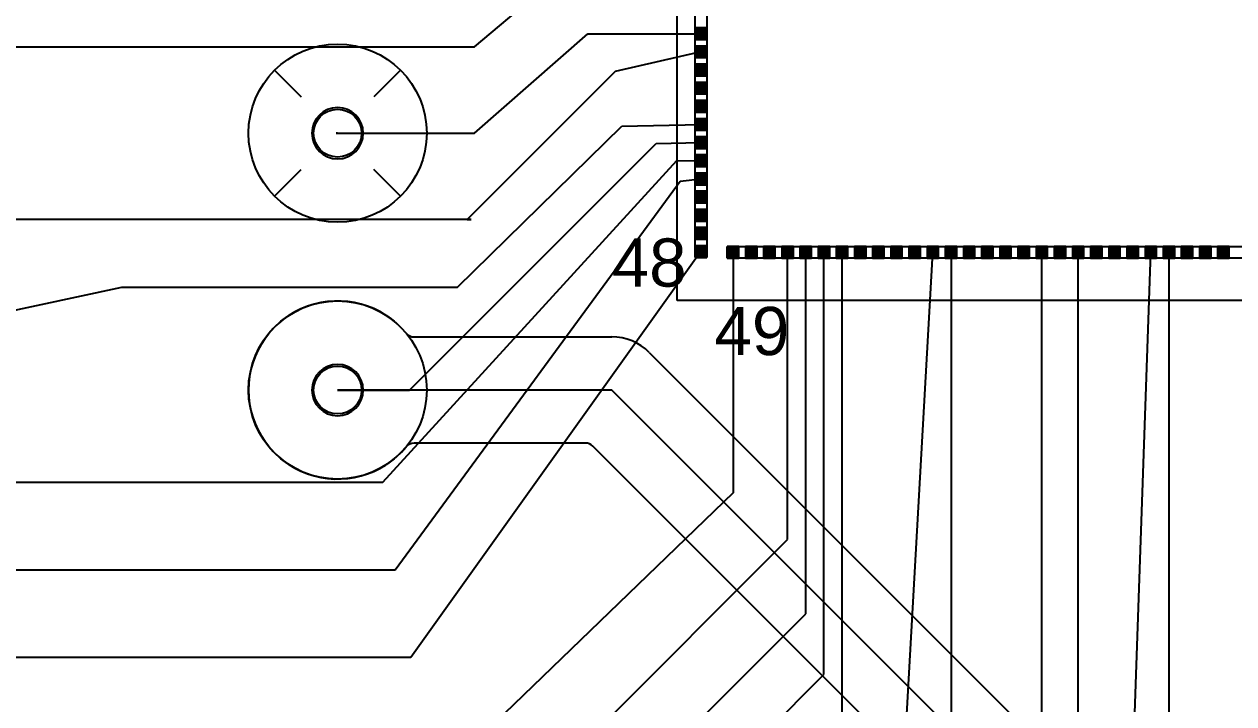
# Model space of a CAD drawing. Header units: inches. Extents: x -0.63 to 3.45, y 0 to 2.67.
# Drawn here: x 0.6685 to 1.0216, y 0.7934 to 0.9918 of the extents above; entities that cross this region are included whole.
import ezdxf

# ---------------------------------------------------------------- set-up
doc = ezdxf.new("R2010")
doc.units = ezdxf.units.IN
doc.header["$MEASUREMENT"] = 0
for name, color, linetype in [('Bottom', 7, 'Continuous'), ('DIE_PAD_Layer_20', 7, 'Continuous'), ('L2_GND', 7, 'Continuous'), ('L5_GND', 7, 'Continuous'), ('Layer_20', 7, 'Continuous'), ('LAYNR4', 7, 'Continuous'), ('LAYNR5', 7, 'Continuous'), ('LAYNR8', 7, 'Continuous'), ('PADLAYER_BOT', 7, 'Continuous'), ('PADLAYER_INNER', 7, 'Continuous'), ('PADLAYER_TOP', 7, 'Continuous'), ('TOOL_TOP', 7, 'Continuous'), ('Trace_Route_Top', 7, 'Continuous')]:
    doc.layers.add(name, color=color, linetype=linetype)

# ---------------------------------------------------------------- blocks, each defined once
blk = doc.blocks.new('SE35')
at = {"layer": 'Trace_Route_Top', "color": 7, "linetype": 'Continuous'}
for p, q in [((0.86606, 0.98374), (0.841, 0.978)), ((0.841, 0.978), (0.79784, 0.93484)), ((0.79784, 0.93484), (0.799, 0.93484))]:
    blk.add_line(p, q, dxfattribs=at)
blk = doc.blocks.new('SE34')
at = {"layer": 'Trace_Route_Top'}
blk.add_blockref('SE35', (0, 0), dxfattribs=at)
blk = doc.blocks.new('SE37')
at = {"layer": 'Trace_Route_Top', "color": 7, "linetype": 'Continuous'}
blk.add_line((0.799, 0.93484), (0.661, 0.93484), dxfattribs=at)
blk = doc.blocks.new('SE36')
at = {"layer": 'Trace_Route_Top'}
blk.add_blockref('SE37', (0, 0), dxfattribs=at)
blk = doc.blocks.new('SE55')
at = {"layer": 'Trace_Route_Top', "color": 7, "linetype": 'Continuous'}
blk.add_line((0.87543, 0.92518), (0.87543, 0.855), dxfattribs=at)
blk = doc.blocks.new('SE54')
at = {"layer": 'Trace_Route_Top'}
blk.add_blockref('SE55', (0, 0), dxfattribs=at)
blk = doc.blocks.new('SE57')
at = {"layer": 'Trace_Route_Top', "color": 7, "linetype": 'Continuous'}
blk.add_line((0.87543, 0.855), (0.72, 0.705), dxfattribs=at)
blk = doc.blocks.new('SE56')
at = {"layer": 'Trace_Route_Top'}
blk.add_blockref('SE57', (0, 0), dxfattribs=at)
blk = doc.blocks.new('SE73')
at = {"layer": 'Trace_Route_Top', "color": 7, "linetype": 'Continuous'}
blk.add_line((0.93904, 0.92518), (0.93904, 0.74904), dxfattribs=at)
blk = doc.blocks.new('SE72')
at = {"layer": 'Trace_Route_Top'}
blk.add_blockref('SE73', (0, 0), dxfattribs=at)
blk = doc.blocks.new('SE81')
at = {"layer": 'Trace_Route_Top', "color": 7, "linetype": 'Continuous'}
for p, q in [((1.00265, 0.92518), (1.00265, 0.72759)), ((1.00265, 0.72759), (1.005, 0.59))]:
    blk.add_line(p, q, dxfattribs=at)
blk = doc.blocks.new('SE80')
at = {"layer": 'Trace_Route_Top'}
blk.add_blockref('SE81', (0, 0), dxfattribs=at)
blk = doc.blocks.new('SE251')
at = {"layer": 'Trace_Route_Top', "color": 7, "linetype": 'Continuous'}
blk.add_line((0.96554, 0.755), (0.96554, 0.92518), dxfattribs=at)
blk = doc.blocks.new('SE250')
at = {"layer": 'Trace_Route_Top'}
blk.add_blockref('SE251', (0, 0), dxfattribs=at)
blk = doc.blocks.new('SE261')
at = {"layer": 'Trace_Route_Top', "color": 7, "linetype": 'Continuous'}
blk.add_line((0.97615, 0.73751), (0.97615, 0.92518), dxfattribs=at)
blk = doc.blocks.new('SE260')
at = {"layer": 'Trace_Route_Top'}
blk.add_blockref('SE261', (0, 0), dxfattribs=at)
blk = doc.blocks.new('SE391')
at = {"layer": 'Trace_Route_Top', "color": 7, "linetype": 'Continuous'}
blk.add_line((0.75957, 0.96), (0.8, 0.96), dxfattribs=at)
blk = doc.blocks.new('SE390')
at = {"layer": 'Trace_Route_Top'}
blk.add_blockref('SE391', (0, 0), dxfattribs=at)
blk = doc.blocks.new('SE393')
at = {"layer": 'Trace_Route_Top', "color": 7, "linetype": 'Continuous'}
for p, q in [((0.8, 0.96), (0.833, 0.989)), ((0.833, 0.989), (0.86606, 0.98904))]:
    blk.add_line(p, q, dxfattribs=at)
blk = doc.blocks.new('SE392')
at = {"layer": 'Trace_Route_Top'}
blk.add_blockref('SE393', (0, 0), dxfattribs=at)
blk = doc.blocks.new('SE439')
at = {"layer": 'Trace_Route_Top', "color": 7, "linetype": 'Continuous'}
blk.add_line((0.75957, 0.96), (0.8, 0.96), dxfattribs=at)
blk = doc.blocks.new('SE438')
at = {"layer": 'Trace_Route_Top'}
blk.add_blockref('SE439', (0, 0), dxfattribs=at)
blk = doc.blocks.new('SE441')
at = {"layer": 'Trace_Route_Top', "color": 7, "linetype": 'Continuous'}
for p, q in [((0.8, 0.96), (0.833, 0.989)), ((0.833, 0.989), (0.86606, 0.98904))]:
    blk.add_line(p, q, dxfattribs=at)
blk = doc.blocks.new('SE440')
at = {"layer": 'Trace_Route_Top'}
blk.add_blockref('SE441', (0, 0), dxfattribs=at)
blk = doc.blocks.new('SE447')
at = {"layer": 'Trace_Route_Top', "color": 7, "linetype": 'Continuous'}
blk.add_line((0.76, 0.96), (0.75957, 0.96), dxfattribs=at)
blk = doc.blocks.new('SE446')
at = {"layer": 'Trace_Route_Top'}
blk.add_blockref('SE447', (0, 0), dxfattribs=at)
blk = doc.blocks.new('SE449')
at = {"layer": 'Trace_Route_Top', "color": 7, "linetype": 'Continuous'}
blk.add_line((0.75957, 0.96), (0.8, 0.96), dxfattribs=at)
blk = doc.blocks.new('SE448')
at = {"layer": 'Trace_Route_Top'}
blk.add_blockref('SE449', (0, 0), dxfattribs=at)
blk = doc.blocks.new('SE451')
at = {"layer": 'Trace_Route_Top', "color": 7, "linetype": 'Continuous'}
for p, q in [((0.8, 0.96), (0.833, 0.989)), ((0.833, 0.989), (0.86606, 0.98904))]:
    blk.add_line(p, q, dxfattribs=at)
blk = doc.blocks.new('SE450')
at = {"layer": 'Trace_Route_Top'}
blk.add_blockref('SE451', (0, 0), dxfattribs=at)
blk = doc.blocks.new('SE467')
at = {"layer": 'Trace_Route_Top', "color": 7, "linetype": 'Continuous'}
blk.add_line((0.925, 0.77), (0.93374, 0.92518), dxfattribs=at)
blk = doc.blocks.new('SE466')
at = {"layer": 'Trace_Route_Top'}
blk.add_blockref('SE467', (0, 0), dxfattribs=at)
blk = doc.blocks.new('SE471')
at = {"layer": 'Trace_Route_Top', "color": 7, "linetype": 'Continuous'}
blk.add_line((0.99, 0.715), (0.99735, 0.92518), dxfattribs=at)
blk = doc.blocks.new('SE470')
at = {"layer": 'Trace_Route_Top'}
blk.add_blockref('SE471', (0, 0), dxfattribs=at)
blk = doc.blocks.new('SE489')
at = {"layer": 'Trace_Route_Top', "color": 7, "linetype": 'Continuous'}
blk.add_line((0.86606, 0.92543), (0.78135, 0.80689), dxfattribs=at)
blk = doc.blocks.new('SE488')
at = {"layer": 'Trace_Route_Top'}
blk.add_blockref('SE489', (0, 0), dxfattribs=at)
blk = doc.blocks.new('SE491')
at = {"layer": 'Trace_Route_Top', "color": 7, "linetype": 'Continuous'}
for p, q in [((0.78135, 0.80689), (0.56, 0.80689)), ((0.56, 0.80689), (0.56, 0.805))]:
    blk.add_line(p, q, dxfattribs=at)
blk = doc.blocks.new('SE490')
at = {"layer": 'Trace_Route_Top'}
blk.add_blockref('SE491', (0, 0), dxfattribs=at)
blk = doc.blocks.new('SE553')
at = {"layer": 'Trace_Route_Top', "color": 7, "linetype": 'Continuous'}
blk.add_line((0.66064, 0.98524), (0.8, 0.98524), dxfattribs=at)
blk = doc.blocks.new('SE552')
at = {"layer": 'Trace_Route_Top'}
blk.add_blockref('SE553', (0, 0), dxfattribs=at)
blk = doc.blocks.new('SE555')
at = {"layer": 'Trace_Route_Top', "color": 7, "linetype": 'Continuous'}
for p, q in [((0.827, 1.008), (0.86606, 1.01024)), ((0.8, 0.98524), (0.827, 1.008))]:
    blk.add_line(p, q, dxfattribs=at)
blk = doc.blocks.new('SE554')
at = {"layer": 'Trace_Route_Top'}
blk.add_blockref('SE555', (0, 0), dxfattribs=at)
blk = doc.blocks.new('SE587')
at = {"layer": 'Trace_Route_Top', "color": 7, "linetype": 'Continuous'}
for p, q in [((0.90724, 0.78224), (0.90724, 0.92518)), ((0.808, 0.683), (0.90724, 0.78224))]:
    blk.add_line(p, q, dxfattribs=at)
blk = doc.blocks.new('SE586')
at = {"layer": 'Trace_Route_Top'}
blk.add_blockref('SE587', (0, 0), dxfattribs=at)
blk = doc.blocks.new('SE593')
at = {"layer": 'Trace_Route_Top', "color": 7, "linetype": 'Continuous'}
for p, q in [((0.90194, 0.80194), (0.90194, 0.92518)), ((0.783, 0.683), (0.90194, 0.80194))]:
    blk.add_line(p, q, dxfattribs=at)
blk = doc.blocks.new('SE592')
at = {"layer": 'Trace_Route_Top'}
blk.add_blockref('SE593', (0, 0), dxfattribs=at)
blk = doc.blocks.new('SE599')
at = {"layer": 'Trace_Route_Top', "color": 7, "linetype": 'Continuous'}
for p, q in [((0.89663, 0.81963), (0.89663, 0.92518)), ((0.757, 0.68), (0.89663, 0.81963))]:
    blk.add_line(p, q, dxfattribs=at)
blk = doc.blocks.new('SE598')
at = {"layer": 'Trace_Route_Top'}
blk.add_blockref('SE599', (0, 0), dxfattribs=at)
blk = doc.blocks.new('SE605')
at = {"layer": 'Trace_Route_Top', "color": 7, "linetype": 'Continuous'}
for p, q in [((0.89133, 0.84133), (0.89133, 0.92518)), ((0.72894, 0.67894), (0.89133, 0.84133))]:
    blk.add_line(p, q, dxfattribs=at)
blk = doc.blocks.new('SE604')
at = {"layer": 'Trace_Route_Top'}
blk.add_blockref('SE605', (0, 0), dxfattribs=at)
blk = doc.blocks.new('SE609')
at = {"layer": 'Trace_Route_Top', "color": 7, "linetype": 'Continuous'}
for p, q in [((0.5, 0.79748), (0.535, 0.83248)), ((0.535, 0.83248), (0.77682, 0.83248)), ((0.5, 0.797), (0.5, 0.79748))]:
    blk.add_line(p, q, dxfattribs=at)
blk = doc.blocks.new('SE608')
at = {"layer": 'Trace_Route_Top'}
blk.add_blockref('SE609', (0, 0), dxfattribs=at)
blk = doc.blocks.new('SE611')
at = {"layer": 'Trace_Route_Top', "color": 7, "linetype": 'Continuous'}
for p, q in [((0.86, 0.946), (0.86606, 0.94663)), ((0.77682, 0.83248), (0.86, 0.946))]:
    blk.add_line(p, q, dxfattribs=at)
blk = doc.blocks.new('SE610')
at = {"layer": 'Trace_Route_Top'}
blk.add_blockref('SE611', (0, 0), dxfattribs=at)
blk = doc.blocks.new('SE613')
at = {"layer": 'Trace_Route_Top', "color": 7, "linetype": 'Continuous'}
for p, q in [((0.507, 0.855), (0.497, 0.85807)), ((0.497, 0.85807), (0.77324, 0.85807))]:
    blk.add_line(p, q, dxfattribs=at)
blk = doc.blocks.new('SE612')
at = {"layer": 'Trace_Route_Top'}
blk.add_blockref('SE613', (0, 0), dxfattribs=at)
blk = doc.blocks.new('SE615')
at = {"layer": 'Trace_Route_Top', "color": 7, "linetype": 'Continuous'}
for p, q in [((0.77324, 0.85807), (0.859, 0.952)), ((0.859, 0.952), (0.86606, 0.95194))]:
    blk.add_line(p, q, dxfattribs=at)
blk = doc.blocks.new('SE614')
at = {"layer": 'Trace_Route_Top'}
blk.add_blockref('SE615', (0, 0), dxfattribs=at)
blk = doc.blocks.new('SE619')
at = {"layer": 'LAYNR4', "color": 7, "linetype": 'Continuous'}
for p, q in [((0.84, 0.885), (0.76, 0.885)), ((1.115, 0.61), (0.84, 0.885))]:
    blk.add_line(p, q, dxfattribs=at)
blk = doc.blocks.new('SE618')
at = {"layer": 'LAYNR4'}
blk.add_blockref('SE619', (0, 0), dxfattribs=at)
blk = doc.blocks.new('SE621')
at = {"layer": 'Trace_Route_Top', "color": 7, "linetype": 'Continuous'}
blk.add_line((0.76, 0.885), (0.781, 0.885), dxfattribs=at)
blk = doc.blocks.new('SE620')
at = {"layer": 'Trace_Route_Top'}
blk.add_blockref('SE621', (0, 0), dxfattribs=at)
blk = doc.blocks.new('SE623')
at = {"layer": 'Trace_Route_Top', "color": 7, "linetype": 'Continuous'}
for p, q in [((0.781, 0.885), (0.853, 0.957)), ((0.853, 0.957), (0.86606, 0.95724))]:
    blk.add_line(p, q, dxfattribs=at)
blk = doc.blocks.new('SE622')
at = {"layer": 'Trace_Route_Top'}
blk.add_blockref('SE623', (0, 0), dxfattribs=at)
blk = doc.blocks.new('SE671')
at = {"layer": 'Trace_Route_Top', "color": 7, "linetype": 'Continuous'}
for p, q in [((0.60301, 0.895), (0.69699, 0.915)), ((0.69699, 0.915), (0.795, 0.915)), ((0.507, 0.895), (0.60301, 0.895))]:
    blk.add_line(p, q, dxfattribs=at)
blk = doc.blocks.new('SE670')
at = {"layer": 'Trace_Route_Top'}
blk.add_blockref('SE671', (0, 0), dxfattribs=at)
blk = doc.blocks.new('SE673')
at = {"layer": 'Trace_Route_Top', "color": 7, "linetype": 'Continuous'}
for p, q in [((0.795, 0.915), (0.843, 0.962)), ((0.843, 0.962), (0.86606, 0.96254))]:
    blk.add_line(p, q, dxfattribs=at)
blk = doc.blocks.new('SE672')
at = {"layer": 'Trace_Route_Top'}
blk.add_blockref('SE673', (0, 0), dxfattribs=at)
blk = doc.blocks.new('SE927')
at = {"layer": 'L2_GND', "color": 7, "linetype": 'Continuous'}
blk.add_line((0.77838, 0.97838), (0.77061, 0.97061), dxfattribs=at)
blk = doc.blocks.new('SE926')
at = {"layer": 'L2_GND'}
blk.add_blockref('SE927', (0, 0), dxfattribs=at)
blk = doc.blocks.new('SE929')
at = {"layer": 'L2_GND', "color": 7, "linetype": 'Continuous'}
blk.add_line((0.74162, 0.97838), (0.74939, 0.97061), dxfattribs=at)
blk = doc.blocks.new('SE928')
at = {"layer": 'L2_GND'}
blk.add_blockref('SE929', (0, 0), dxfattribs=at)
blk = doc.blocks.new('SE931')
at = {"layer": 'L2_GND', "color": 7, "linetype": 'Continuous'}
blk.add_line((0.74162, 0.94162), (0.74939, 0.94939), dxfattribs=at)
blk = doc.blocks.new('SE930')
at = {"layer": 'L2_GND'}
blk.add_blockref('SE931', (0, 0), dxfattribs=at)
blk = doc.blocks.new('SE933')
at = {"layer": 'L2_GND', "color": 7, "linetype": 'Continuous'}
blk.add_line((0.77838, 0.94162), (0.77061, 0.94939), dxfattribs=at)
blk = doc.blocks.new('SE932')
at = {"layer": 'L2_GND'}
blk.add_blockref('SE933', (0, 0), dxfattribs=at)
blk = doc.blocks.new('SE1267')
at = {"layer": 'LAYNR4', "color": 7, "linetype": 'Continuous'}
for p, q in [((0.78233, 0.9005), (0.84, 0.9005)), ((0.85096, 0.89596), (1.12596, 0.62096)), ((0.83234, 0.8695), (0.78233, 0.8695)), ((1.09862, 0.60446), (0.83446, 0.86862))]:
    blk.add_line(p, q, dxfattribs=at)
for centre, radius, start, end in [((0.760001727, 0.885), 0.0259992183227288, 39.6499970623, 320.3500029377), ((0.7823358146, 0.9035050749), 0.0030050805146411, 219.5892238762, 269.8891377956), ((0.8399997243, 0.8850000832), 0.0154999167723884, 44.9990617053, 89.9989807126), ((0.7823358146, 0.8664949251), 0.0030050805146411, 90.1108622044, 140.4107761238), ((0.8323351197, 0.8664946065), 0.0030053974866776, 45.0069180991, 89.9069599008)]:
    blk.add_arc(centre, radius, start, end, dxfattribs=at)
blk = doc.blocks.new('SE1266')
at = {"layer": 'LAYNR4'}
blk.add_blockref('SE1267', (0, 0), dxfattribs=at)
blk = doc.blocks.new('SE1571')
at = {"layer": 'L5_GND', "color": 7, "linetype": 'Continuous'}
blk.add_line((0.77838, 0.97838), (0.77061, 0.97061), dxfattribs=at)
blk = doc.blocks.new('SE1570')
at = {"layer": 'L5_GND'}
blk.add_blockref('SE1571', (0, 0), dxfattribs=at)
blk = doc.blocks.new('SE1573')
at = {"layer": 'L5_GND', "color": 7, "linetype": 'Continuous'}
blk.add_line((0.74162, 0.97838), (0.74939, 0.97061), dxfattribs=at)
blk = doc.blocks.new('SE1572')
at = {"layer": 'L5_GND'}
blk.add_blockref('SE1573', (0, 0), dxfattribs=at)
blk = doc.blocks.new('SE1575')
at = {"layer": 'L5_GND', "color": 7, "linetype": 'Continuous'}
blk.add_line((0.74162, 0.94162), (0.74939, 0.94939), dxfattribs=at)
blk = doc.blocks.new('SE1574')
at = {"layer": 'L5_GND'}
blk.add_blockref('SE1575', (0, 0), dxfattribs=at)
blk = doc.blocks.new('SE1577')
at = {"layer": 'L5_GND', "color": 7, "linetype": 'Continuous'}
blk.add_line((0.77838, 0.94162), (0.77061, 0.94939), dxfattribs=at)
blk = doc.blocks.new('SE1576')
at = {"layer": 'L5_GND'}
blk.add_blockref('SE1577', (0, 0), dxfattribs=at)
blk = doc.blocks.new('SE2505')
at = {"layer": 'PADLAYER_TOP', "color": 7, "linetype": 'Continuous'}
for start, end in [(0, 180), (180, 0)]:
    blk.add_arc((0.76, 0.96), 0.0075000000000001, start, end, dxfattribs=at)
blk = doc.blocks.new('SE2504')
at = {"layer": 'PADLAYER_TOP'}
blk.add_blockref('SE2505', (0, 0), dxfattribs=at)
blk = doc.blocks.new('SE2507')
at = {"layer": 'PADLAYER_INNER', "color": 7, "linetype": 'Continuous'}
for start, end in [(0, 180), (180, 0)]:
    blk.add_arc((0.76, 0.96), 0.0075000000000001, start, end, dxfattribs=at)
blk = doc.blocks.new('SE2506')
at = {"layer": 'PADLAYER_INNER'}
blk.add_blockref('SE2507', (0, 0), dxfattribs=at)
blk = doc.blocks.new('SE2509')
at = {"layer": 'PADLAYER_BOT', "color": 7, "linetype": 'Continuous'}
for start, end in [(0, 180), (180, 0)]:
    blk.add_arc((0.76, 0.96), 0.0075000000000001, start, end, dxfattribs=at)
blk = doc.blocks.new('SE2508')
at = {"layer": 'PADLAYER_BOT'}
blk.add_blockref('SE2509', (0, 0), dxfattribs=at)
blk = doc.blocks.new('SE2787')
at = {"layer": 'PADLAYER_TOP', "color": 7, "linetype": 'Continuous'}
for start, end in [(0, 180), (180, 0)]:
    blk.add_arc((0.76, 0.885), 0.0075000000000001, start, end, dxfattribs=at)
blk = doc.blocks.new('SE2786')
at = {"layer": 'PADLAYER_TOP'}
blk.add_blockref('SE2787', (0, 0), dxfattribs=at)
blk = doc.blocks.new('SE2789')
at = {"layer": 'PADLAYER_INNER', "color": 7, "linetype": 'Continuous'}
for start, end in [(0, 180), (180, 0)]:
    blk.add_arc((0.76, 0.885), 0.0075000000000001, start, end, dxfattribs=at)
blk = doc.blocks.new('SE2788')
at = {"layer": 'PADLAYER_INNER'}
blk.add_blockref('SE2789', (0, 0), dxfattribs=at)
blk = doc.blocks.new('SE2791')
at = {"layer": 'PADLAYER_BOT', "color": 7, "linetype": 'Continuous'}
for start, end in [(0, 180), (180, 0)]:
    blk.add_arc((0.76, 0.885), 0.0075000000000001, start, end, dxfattribs=at)
blk = doc.blocks.new('SE2790')
at = {"layer": 'PADLAYER_BOT'}
blk.add_blockref('SE2791', (0, 0), dxfattribs=at)
blk = doc.blocks.new('SE3825')
at = {"layer": 'Layer_20', "color": 7, "linetype": 'Continuous'}
for p, q in [((0.85909, 1.18888), (1.14091, 1.18888)), ((0.85909, 0.91112), (0.85909, 1.18888)), ((1.14091, 1.18888), (1.14091, 0.91112)), ((1.14091, 0.91112), (0.85909, 0.91112))]:
    blk.add_line(p, q, dxfattribs=at)
blk = doc.blocks.new('SE3824')
at = {"layer": 'Layer_20'}
blk.add_blockref('SE3825', (0, 0), dxfattribs=at)
blk = doc.blocks.new('SE3831')
at = {"layer": 'LAYNR8', "color": 7, "linetype": 'Continuous'}
for p, q in [((0.86437, 0.92374), (0.86437, 1.17626)), ((0.86437, 1.17626), (0.86776, 1.17626)), ((0.86776, 1.17626), (0.86776, 0.92374)), ((0.86776, 0.92374), (0.86437, 0.92374))]:
    blk.add_line(p, q, dxfattribs=at)
blk = doc.blocks.new('SE3830')
at = {"layer": 'LAYNR8'}
blk.add_blockref('SE3831', (0, 0), dxfattribs=at)
blk = doc.blocks.new('SE3835')
at = {"layer": 'LAYNR8', "color": 7, "linetype": 'Continuous'}
for p, q in [((0.87374, 0.92349), (0.87374, 0.92688)), ((0.87374, 0.92688), (1.12626, 0.92688)), ((1.12626, 0.92688), (1.12626, 0.92349)), ((1.12626, 0.92349), (0.87374, 0.92349))]:
    blk.add_line(p, q, dxfattribs=at)
blk = doc.blocks.new('SE3834')
at = {"layer": 'LAYNR8'}
blk.add_blockref('SE3835', (0, 0), dxfattribs=at)

msp = doc.modelspace()

# ---------------------------------------------------------------- hatches: boundary and pattern name
at = {"layer": 'DIE_PAD_Layer_20', "linetype": 'Continuous'}
for points in [[(0.8643699999999999, 0.9873499999999997), (0.8677599999999999, 0.9873499999999997), (0.8677599999999999, 0.9907299999999998), (0.8643699999999999, 0.9907299999999998)], [(0.8643699999999999, 0.9820499999999999), (0.8677599999999999, 0.9820499999999999), (0.8677599999999999, 0.9854299999999999), (0.8643699999999999, 0.9854299999999999)], [(0.8643699999999999, 0.9767499999999999), (0.8677599999999999, 0.9767499999999999), (0.8677599999999999, 0.9801299999999998), (0.8643699999999999, 0.9801299999999998)], [(0.8643699999999999, 0.9714499999999998), (0.8677599999999999, 0.9714499999999998), (0.8677599999999999, 0.9748299999999999), (0.8643699999999999, 0.9748299999999999)], [(0.8643699999999999, 0.9661399999999998), (0.8677599999999999, 0.9661399999999998), (0.8677599999999999, 0.9695299999999999), (0.8643699999999999, 0.9695299999999999)], [(0.8643699999999999, 0.9608399999999999), (0.8677599999999999, 0.9608399999999999), (0.8677599999999999, 0.9642299999999998), (0.8643699999999999, 0.9642299999999998)], [(0.8643699999999999, 0.9555399999999998), (0.8677599999999999, 0.9555399999999998), (0.8677599999999999, 0.9589299999999997), (0.8643699999999999, 0.9589299999999997)], [(0.8643699999999999, 0.9502399999999999), (0.8677599999999999, 0.9502399999999999), (0.8677599999999999, 0.9536299999999999), (0.8643699999999999, 0.9536299999999999)], [(0.8643699999999999, 0.9449399999999999), (0.8677599999999999, 0.9449399999999999), (0.8677599999999999, 0.9483299999999999), (0.8643699999999999, 0.9483299999999999)], [(0.8643699999999999, 0.9396399999999998), (0.8677599999999999, 0.9396399999999998), (0.8677599999999999, 0.9430299999999999), (0.8643699999999999, 0.9430299999999999)], [(0.8643699999999999, 0.9343399999999997), (0.8677599999999999, 0.9343399999999997), (0.8677599999999999, 0.9377299999999998), (0.8643699999999999, 0.9377299999999998)], [(0.8643699999999999, 0.9290399999999999), (0.8677599999999999, 0.9290399999999999), (0.8677599999999999, 0.9324299999999998), (0.8643699999999999, 0.9324299999999998)], [(0.8643699999999999, 0.9237399999999999), (0.8677599999999999, 0.9237399999999999), (0.8677599999999999, 0.9271199999999999), (0.8643699999999999, 0.9271199999999999)], [(0.8737399999999999, 0.9234899999999999), (0.8771199999999999, 0.9234899999999999), (0.8771199999999999, 0.9268799999999999), (0.8737399999999999, 0.9268799999999999)], [(0.8790399999999999, 0.9234899999999999), (0.8824299999999999, 0.9234899999999999), (0.8824299999999999, 0.9268799999999999), (0.8790399999999999, 0.9268799999999999)], [(0.8843399999999999, 0.9234899999999999), (0.8877299999999998, 0.9234899999999999), (0.8877299999999998, 0.9268799999999999), (0.8843399999999999, 0.9268799999999999)], [(0.8896399999999999, 0.9234899999999999), (0.8930299999999998, 0.9234899999999999), (0.8930299999999998, 0.9268799999999999), (0.8896399999999999, 0.9268799999999999)], [(0.8949399999999997, 0.9234899999999999), (0.8983299999999999, 0.9234899999999999), (0.8983299999999999, 0.9268799999999999), (0.8949399999999997, 0.9268799999999999)], [(0.9002399999999998, 0.9234899999999999), (0.9036299999999999, 0.9234899999999999), (0.9036299999999999, 0.9268799999999999), (0.9002399999999998, 0.9268799999999999)], [(0.9055399999999999, 0.9234899999999999), (0.9089299999999999, 0.9234899999999999), (0.9089299999999999, 0.9268799999999999), (0.9055399999999999, 0.9268799999999999)], [(0.9108399999999999, 0.9234899999999999), (0.9142299999999999, 0.9234899999999999), (0.9142299999999999, 0.9268799999999999), (0.9108399999999999, 0.9268799999999999)], [(0.9161399999999998, 0.9234899999999999), (0.9195299999999997, 0.9234899999999999), (0.9195299999999997, 0.9268799999999999), (0.9161399999999998, 0.9268799999999999)], [(0.9214499999999998, 0.9234899999999999), (0.9248299999999998, 0.9234899999999999), (0.9248299999999998, 0.9268799999999999), (0.9214499999999998, 0.9268799999999999)], [(0.9267499999999999, 0.9234899999999999), (0.9301299999999999, 0.9234899999999999), (0.9301299999999999, 0.9268799999999999), (0.9267499999999999, 0.9268799999999999)], [(0.9320499999999999, 0.9234899999999999), (0.9354299999999999, 0.9234899999999999), (0.9354299999999999, 0.9268799999999999), (0.9320499999999999, 0.9268799999999999)], [(0.9373499999999999, 0.9234899999999999), (0.9407299999999998, 0.9234899999999999), (0.9407299999999998, 0.9268799999999999), (0.9373499999999999, 0.9268799999999999)], [(0.9426499999999999, 0.9234899999999999), (0.9460299999999999, 0.9234899999999999), (0.9460299999999999, 0.9268799999999999), (0.9426499999999999, 0.9268799999999999)], [(0.9479499999999997, 0.9234899999999999), (0.9513399999999999, 0.9234899999999999), (0.9513399999999999, 0.9268799999999999), (0.9479499999999997, 0.9268799999999999)], [(0.9532499999999998, 0.9234899999999999), (0.9566399999999999, 0.9234899999999999), (0.9566399999999999, 0.9268799999999999), (0.9532499999999998, 0.9268799999999999)], [(0.9585499999999998, 0.9234899999999999), (0.9619399999999999, 0.9234899999999999), (0.9619399999999999, 0.9268799999999999), (0.9585499999999998, 0.9268799999999999)], [(0.9638499999999999, 0.9234899999999999), (0.9672399999999999, 0.9234899999999999), (0.9672399999999999, 0.9268799999999999), (0.9638499999999999, 0.9268799999999999)], [(0.9691499999999998, 0.9234899999999999), (0.9725399999999997, 0.9234899999999999), (0.9725399999999997, 0.9268799999999999), (0.9691499999999998, 0.9268799999999999)], [(0.9744499999999999, 0.9234899999999999), (0.9778399999999998, 0.9234899999999999), (0.9778399999999998, 0.9268799999999999), (0.9744499999999999, 0.9268799999999999)], [(0.9797499999999998, 0.9234899999999999), (0.9831399999999998, 0.9234899999999999), (0.9831399999999998, 0.9268799999999999), (0.9797499999999998, 0.9268799999999999)], [(0.9850599999999998, 0.9234899999999999), (0.9884399999999999, 0.9234899999999999), (0.9884399999999999, 0.9268799999999999), (0.9850599999999998, 0.9268799999999999)], [(0.9903599999999999, 0.9234899999999999), (0.9937399999999998, 0.9234899999999999), (0.9937399999999998, 0.9268799999999999), (0.9903599999999999, 0.9268799999999999)], [(0.9956599999999999, 0.9234899999999999), (0.9990399999999999, 0.9234899999999999), (0.9990399999999999, 0.9268799999999999), (0.9956599999999999, 0.9268799999999999)], [(1.00096, 0.9234899999999999), (1.00434, 0.9234899999999999), (1.00434, 0.9268799999999999), (1.00096, 0.9268799999999999)], [(1.00626, 0.9234899999999999), (1.00964, 0.9234899999999999), (1.00964, 0.9268799999999999), (1.00626, 0.9268799999999999)], [(1.01156, 0.9234899999999999), (1.01494, 0.9234899999999999), (1.01494, 0.9268799999999999), (1.01156, 0.9268799999999999)], [(1.01686, 0.9234899999999999), (1.02025, 0.9234899999999999), (1.02025, 0.9268799999999999), (1.01686, 0.9268799999999999)]]:
    msp.add_hatch(color=7, dxfattribs=at).paths.add_polyline_path(points)
at = {"layer": 'PADLAYER_TOP', "linetype": 'Continuous'}
for points in [[(0.8643699999999999, 0.9873499999999997), (0.8677599999999999, 0.9873499999999997), (0.8677599999999999, 0.9907299999999998), (0.8643699999999999, 0.9907299999999998)], [(0.8643699999999999, 0.9820499999999999), (0.8677599999999999, 0.9820499999999999), (0.8677599999999999, 0.9854299999999999), (0.8643699999999999, 0.9854299999999999)], [(0.8643699999999999, 0.9767499999999999), (0.8677599999999999, 0.9767499999999999), (0.8677599999999999, 0.9801299999999998), (0.8643699999999999, 0.9801299999999998)], [(0.8643699999999999, 0.9714499999999998), (0.8677599999999999, 0.9714499999999998), (0.8677599999999999, 0.9748299999999999), (0.8643699999999999, 0.9748299999999999)], [(0.8643699999999999, 0.9661399999999998), (0.8677599999999999, 0.9661399999999998), (0.8677599999999999, 0.9695299999999999), (0.8643699999999999, 0.9695299999999999)], [(0.8643699999999999, 0.9608399999999999), (0.8677599999999999, 0.9608399999999999), (0.8677599999999999, 0.9642299999999998), (0.8643699999999999, 0.9642299999999998)], [(0.8643699999999999, 0.9555399999999998), (0.8677599999999999, 0.9555399999999998), (0.8677599999999999, 0.9589299999999997), (0.8643699999999999, 0.9589299999999997)], [(0.8643699999999999, 0.9502399999999999), (0.8677599999999999, 0.9502399999999999), (0.8677599999999999, 0.9536299999999999), (0.8643699999999999, 0.9536299999999999)], [(0.8643699999999999, 0.9449399999999999), (0.8677599999999999, 0.9449399999999999), (0.8677599999999999, 0.9483299999999999), (0.8643699999999999, 0.9483299999999999)], [(0.8643699999999999, 0.9396399999999998), (0.8677599999999999, 0.9396399999999998), (0.8677599999999999, 0.9430299999999999), (0.8643699999999999, 0.9430299999999999)], [(0.8643699999999999, 0.9343399999999997), (0.8677599999999999, 0.9343399999999997), (0.8677599999999999, 0.9377299999999998), (0.8643699999999999, 0.9377299999999998)], [(0.8643699999999999, 0.9290399999999999), (0.8677599999999999, 0.9290399999999999), (0.8677599999999999, 0.9324299999999998), (0.8643699999999999, 0.9324299999999998)], [(0.8643699999999999, 0.9237399999999999), (0.8677599999999999, 0.9237399999999999), (0.8677599999999999, 0.9271199999999999), (0.8643699999999999, 0.9271199999999999)], [(0.8737399999999999, 0.9234899999999999), (0.8771199999999999, 0.9234899999999999), (0.8771199999999999, 0.9268799999999999), (0.8737399999999999, 0.9268799999999999)], [(0.8790399999999999, 0.9234899999999999), (0.8824299999999999, 0.9234899999999999), (0.8824299999999999, 0.9268799999999999), (0.8790399999999999, 0.9268799999999999)], [(0.8843399999999999, 0.9234899999999999), (0.8877299999999998, 0.9234899999999999), (0.8877299999999998, 0.9268799999999999), (0.8843399999999999, 0.9268799999999999)], [(0.8896399999999999, 0.9234899999999999), (0.8930299999999998, 0.9234899999999999), (0.8930299999999998, 0.9268799999999999), (0.8896399999999999, 0.9268799999999999)], [(0.8949399999999997, 0.9234899999999999), (0.8983299999999999, 0.9234899999999999), (0.8983299999999999, 0.9268799999999999), (0.8949399999999997, 0.9268799999999999)], [(0.9002399999999998, 0.9234899999999999), (0.9036299999999999, 0.9234899999999999), (0.9036299999999999, 0.9268799999999999), (0.9002399999999998, 0.9268799999999999)], [(0.9055399999999999, 0.9234899999999999), (0.9089299999999999, 0.9234899999999999), (0.9089299999999999, 0.9268799999999999), (0.9055399999999999, 0.9268799999999999)], [(0.9108399999999999, 0.9234899999999999), (0.9142299999999999, 0.9234899999999999), (0.9142299999999999, 0.9268799999999999), (0.9108399999999999, 0.9268799999999999)], [(0.9161399999999998, 0.9234899999999999), (0.9195299999999997, 0.9234899999999999), (0.9195299999999997, 0.9268799999999999), (0.9161399999999998, 0.9268799999999999)], [(0.9214499999999998, 0.9234899999999999), (0.9248299999999998, 0.9234899999999999), (0.9248299999999998, 0.9268799999999999), (0.9214499999999998, 0.9268799999999999)], [(0.9267499999999999, 0.9234899999999999), (0.9301299999999999, 0.9234899999999999), (0.9301299999999999, 0.9268799999999999), (0.9267499999999999, 0.9268799999999999)], [(0.9320499999999999, 0.9234899999999999), (0.9354299999999999, 0.9234899999999999), (0.9354299999999999, 0.9268799999999999), (0.9320499999999999, 0.9268799999999999)], [(0.9373499999999999, 0.9234899999999999), (0.9407299999999998, 0.9234899999999999), (0.9407299999999998, 0.9268799999999999), (0.9373499999999999, 0.9268799999999999)], [(0.9426499999999999, 0.9234899999999999), (0.9460299999999999, 0.9234899999999999), (0.9460299999999999, 0.9268799999999999), (0.9426499999999999, 0.9268799999999999)], [(0.9479499999999997, 0.9234899999999999), (0.9513399999999999, 0.9234899999999999), (0.9513399999999999, 0.9268799999999999), (0.9479499999999997, 0.9268799999999999)], [(0.9532499999999998, 0.9234899999999999), (0.9566399999999999, 0.9234899999999999), (0.9566399999999999, 0.9268799999999999), (0.9532499999999998, 0.9268799999999999)], [(0.9585499999999998, 0.9234899999999999), (0.9619399999999999, 0.9234899999999999), (0.9619399999999999, 0.9268799999999999), (0.9585499999999998, 0.9268799999999999)], [(0.9638499999999999, 0.9234899999999999), (0.9672399999999999, 0.9234899999999999), (0.9672399999999999, 0.9268799999999999), (0.9638499999999999, 0.9268799999999999)], [(0.9691499999999998, 0.9234899999999999), (0.9725399999999997, 0.9234899999999999), (0.9725399999999997, 0.9268799999999999), (0.9691499999999998, 0.9268799999999999)], [(0.9744499999999999, 0.9234899999999999), (0.9778399999999998, 0.9234899999999999), (0.9778399999999998, 0.9268799999999999), (0.9744499999999999, 0.9268799999999999)], [(0.9797499999999998, 0.9234899999999999), (0.9831399999999998, 0.9234899999999999), (0.9831399999999998, 0.9268799999999999), (0.9797499999999998, 0.9268799999999999)], [(0.9850599999999998, 0.9234899999999999), (0.9884399999999999, 0.9234899999999999), (0.9884399999999999, 0.9268799999999999), (0.9850599999999998, 0.9268799999999999)], [(0.9903599999999999, 0.9234899999999999), (0.9937399999999998, 0.9234899999999999), (0.9937399999999998, 0.9268799999999999), (0.9903599999999999, 0.9268799999999999)], [(0.9956599999999999, 0.9234899999999999), (0.9990399999999999, 0.9234899999999999), (0.9990399999999999, 0.9268799999999999), (0.9956599999999999, 0.9268799999999999)], [(1.00096, 0.9234899999999999), (1.00434, 0.9234899999999999), (1.00434, 0.9268799999999999), (1.00096, 0.9268799999999999)], [(1.00626, 0.9234899999999999), (1.00964, 0.9234899999999999), (1.00964, 0.9268799999999999), (1.00626, 0.9268799999999999)], [(1.01156, 0.9234899999999999), (1.01494, 0.9234899999999999), (1.01494, 0.9268799999999999), (1.01156, 0.9268799999999999)], [(1.01686, 0.9234899999999999), (1.02025, 0.9234899999999999), (1.02025, 0.9268799999999999), (1.01686, 0.9268799999999999)]]:
    msp.add_hatch(color=7, dxfattribs=at).paths.add_polyline_path(points)

# ---------------------------------------------------------------- linework, layer by layer
at = {"layer": 'Bottom', "color": 7, "linetype": 'Continuous'}
for centre in [(0.76, 0.96), (0.76, 0.885)]:
    msp.add_circle(centre, 0.026, dxfattribs=at)
at = {"layer": 'DIE_PAD_Layer_20', "color": 7, "linetype": 'Continuous'}
for p, q in [((0.86776, 0.99073), (0.86437, 0.99073)), ((0.86437, 0.99073), (0.86437, 0.98735)), ((0.86776, 0.98735), (0.86776, 0.99073)), ((0.86437, 0.98735), (0.86776, 0.98735)), ((0.86776, 0.98543), (0.86437, 0.98543)), ((0.86437, 0.98543), (0.86437, 0.98205)), ((0.86776, 0.98205), (0.86776, 0.98543)), ((0.86437, 0.98205), (0.86776, 0.98205)), ((0.86776, 0.98013), (0.86437, 0.98013)), ((0.86437, 0.98013), (0.86437, 0.97675)), ((0.86776, 0.97675), (0.86776, 0.98013)), ((0.86437, 0.97675), (0.86776, 0.97675)), ((0.86776, 0.97483), (0.86437, 0.97483)), ((0.86437, 0.97483), (0.86437, 0.97145)), ((0.86776, 0.97145), (0.86776, 0.97483)), ((0.86437, 0.97145), (0.86776, 0.97145)), ((0.86776, 0.96953), (0.86437, 0.96953)), ((0.86437, 0.96953), (0.86437, 0.96614)), ((0.86776, 0.96614), (0.86776, 0.96953)), ((0.86437, 0.96614), (0.86776, 0.96614)), ((0.86776, 0.96423), (0.86437, 0.96423)), ((0.86437, 0.96423), (0.86437, 0.96084)), ((0.86776, 0.96084), (0.86776, 0.96423)), ((0.86437, 0.96084), (0.86776, 0.96084)), ((0.86776, 0.95893), (0.86437, 0.95893)), ((0.86437, 0.95893), (0.86437, 0.95554)), ((0.86776, 0.95554), (0.86776, 0.95893)), ((0.86437, 0.95554), (0.86776, 0.95554)), ((0.86776, 0.95363), (0.86437, 0.95363)), ((0.86437, 0.95363), (0.86437, 0.95024)), ((0.86776, 0.95024), (0.86776, 0.95363)), ((0.86437, 0.95024), (0.86776, 0.95024)), ((0.86776, 0.94833), (0.86437, 0.94833)), ((0.86437, 0.94833), (0.86437, 0.94494)), ((0.86776, 0.94494), (0.86776, 0.94833)), ((0.86437, 0.94494), (0.86776, 0.94494)), ((0.86776, 0.94303), (0.86437, 0.94303)), ((0.86437, 0.94303), (0.86437, 0.93964)), ((0.86776, 0.93964), (0.86776, 0.94303)), ((0.86437, 0.93964), (0.86776, 0.93964)), ((0.86776, 0.93773), (0.86437, 0.93773)), ((0.86437, 0.93773), (0.86437, 0.93434)), ((0.86776, 0.93434), (0.86776, 0.93773)), ((0.86437, 0.93434), (0.86776, 0.93434)), ((0.86776, 0.93243), (0.86437, 0.93243)), ((0.86437, 0.93243), (0.86437, 0.92904)), ((0.86776, 0.92904), (0.86776, 0.93243)), ((0.86437, 0.92904), (0.86776, 0.92904)), ((0.86776, 0.92712), (0.86437, 0.92712)), ((0.86437, 0.92712), (0.86437, 0.92374)), ((0.86776, 0.92374), (0.86776, 0.92712)), ((0.87712, 0.92688), (0.87374, 0.92688)), ((0.87374, 0.92688), (0.87374, 0.92349)), ((0.87712, 0.92349), (0.87712, 0.92688)), ((0.88243, 0.92688), (0.87904, 0.92688)), ((0.87904, 0.92688), (0.87904, 0.92349)), ((0.88243, 0.92349), (0.88243, 0.92688)), ((0.88773, 0.92688), (0.88434, 0.92688)), ((0.88434, 0.92688), (0.88434, 0.92349)), ((0.88773, 0.92349), (0.88773, 0.92688)), ((0.89303, 0.92688), (0.88964, 0.92688)), ((0.88964, 0.92688), (0.88964, 0.92349)), ((0.89303, 0.92349), (0.89303, 0.92688)), ((0.89833, 0.92688), (0.89494, 0.92688)), ((0.89494, 0.92688), (0.89494, 0.92349)), ((0.89833, 0.92349), (0.89833, 0.92688)), ((0.90363, 0.92688), (0.90024, 0.92688)), ((0.90024, 0.92688), (0.90024, 0.92349)), ((0.90363, 0.92349), (0.90363, 0.92688)), ((0.90893, 0.92688), (0.90554, 0.92688)), ((0.90554, 0.92688), (0.90554, 0.92349)), ((0.90893, 0.92349), (0.90893, 0.92688)), ((0.91423, 0.92688), (0.91084, 0.92688)), ((0.91084, 0.92688), (0.91084, 0.92349)), ((0.91423, 0.92349), (0.91423, 0.92688)), ((0.91953, 0.92688), (0.91614, 0.92688)), ((0.91614, 0.92688), (0.91614, 0.92349)), ((0.91953, 0.92349), (0.91953, 0.92688)), ((0.92483, 0.92688), (0.92145, 0.92688)), ((0.92145, 0.92688), (0.92145, 0.92349)), ((0.92483, 0.92349), (0.92483, 0.92688)), ((0.93013, 0.92688), (0.92675, 0.92688)), ((0.92675, 0.92688), (0.92675, 0.92349)), ((0.93013, 0.92349), (0.93013, 0.92688)), ((0.93543, 0.92688), (0.93205, 0.92688)), ((0.93205, 0.92688), (0.93205, 0.92349)), ((0.93543, 0.92349), (0.93543, 0.92688)), ((0.94073, 0.92688), (0.93735, 0.92688)), ((0.93735, 0.92688), (0.93735, 0.92349)), ((0.94073, 0.92349), (0.94073, 0.92688)), ((0.94603, 0.92688), (0.94265, 0.92688)), ((0.94265, 0.92688), (0.94265, 0.92349)), ((0.94603, 0.92349), (0.94603, 0.92688)), ((0.95134, 0.92688), (0.94795, 0.92688)), ((0.94795, 0.92688), (0.94795, 0.92349)), ((0.95134, 0.92349), (0.95134, 0.92688)), ((0.95664, 0.92688), (0.95325, 0.92688)), ((0.95325, 0.92688), (0.95325, 0.92349)), ((0.95664, 0.92349), (0.95664, 0.92688)), ((0.96194, 0.92688), (0.95855, 0.92688)), ((0.95855, 0.92688), (0.95855, 0.92349)), ((0.96194, 0.92349), (0.96194, 0.92688)), ((0.96724, 0.92688), (0.96385, 0.92688)), ((0.96385, 0.92688), (0.96385, 0.92349)), ((0.96724, 0.92349), (0.96724, 0.92688)), ((0.97254, 0.92688), (0.96915, 0.92688)), ((0.96915, 0.92688), (0.96915, 0.92349)), ((0.97254, 0.92349), (0.97254, 0.92688)), ((0.97784, 0.92688), (0.97445, 0.92688)), ((0.97445, 0.92688), (0.97445, 0.92349)), ((0.97784, 0.92349), (0.97784, 0.92688)), ((0.98314, 0.92688), (0.97975, 0.92688)), ((0.97975, 0.92688), (0.97975, 0.92349)), ((0.98314, 0.92349), (0.98314, 0.92688)), ((0.98844, 0.92688), (0.98506, 0.92688)), ((0.98506, 0.92688), (0.98506, 0.92349)), ((0.98844, 0.92349), (0.98844, 0.92688)), ((0.99374, 0.92688), (0.99036, 0.92688)), ((0.99036, 0.92688), (0.99036, 0.92349)), ((0.99374, 0.92349), (0.99374, 0.92688)), ((0.99904, 0.92688), (0.99566, 0.92688)), ((0.99566, 0.92688), (0.99566, 0.92349)), ((0.99904, 0.92349), (0.99904, 0.92688)), ((1.00434, 0.92688), (1.00096, 0.92688)), ((1.00096, 0.92688), (1.00096, 0.92349)), ((1.00434, 0.92349), (1.00434, 0.92688)), ((1.00964, 0.92688), (1.00626, 0.92688)), ((1.00626, 0.92688), (1.00626, 0.92349)), ((1.00964, 0.92349), (1.00964, 0.92688)), ((1.01494, 0.92688), (1.01156, 0.92688)), ((1.01156, 0.92688), (1.01156, 0.92349)), ((1.01494, 0.92349), (1.01494, 0.92688)), ((1.02025, 0.92688), (1.01686, 0.92688)), ((1.01686, 0.92688), (1.01686, 0.92349)), ((1.02025, 0.92349), (1.02025, 0.92688)), ((0.86437, 0.92374), (0.86776, 0.92374)), ((0.87374, 0.92349), (0.87712, 0.92349)), ((0.87904, 0.92349), (0.88243, 0.92349)), ((0.88434, 0.92349), (0.88773, 0.92349)), ((0.88964, 0.92349), (0.89303, 0.92349)), ((0.89494, 0.92349), (0.89833, 0.92349)), ((0.90024, 0.92349), (0.90363, 0.92349)), ((0.90554, 0.92349), (0.90893, 0.92349)), ((0.91084, 0.92349), (0.91423, 0.92349)), ((0.91614, 0.92349), (0.91953, 0.92349)), ((0.92145, 0.92349), (0.92483, 0.92349)), ((0.92675, 0.92349), (0.93013, 0.92349)), ((0.93205, 0.92349), (0.93543, 0.92349)), ((0.93735, 0.92349), (0.94073, 0.92349)), ((0.94265, 0.92349), (0.94603, 0.92349)), ((0.94795, 0.92349), (0.95134, 0.92349)), ((0.95325, 0.92349), (0.95664, 0.92349)), ((0.95855, 0.92349), (0.96194, 0.92349)), ((0.96385, 0.92349), (0.96724, 0.92349)), ((0.96915, 0.92349), (0.97254, 0.92349)), ((0.97445, 0.92349), (0.97784, 0.92349)), ((0.97975, 0.92349), (0.98314, 0.92349)), ((0.98506, 0.92349), (0.98844, 0.92349)), ((0.99036, 0.92349), (0.99374, 0.92349)), ((0.99566, 0.92349), (0.99904, 0.92349)), ((1.00096, 0.92349), (1.00434, 0.92349)), ((1.00626, 0.92349), (1.00964, 0.92349)), ((1.01156, 0.92349), (1.01494, 0.92349)), ((1.01686, 0.92349), (1.02025, 0.92349))]:
    msp.add_line(p, q, dxfattribs=at)
at = {"layer": 'L2_GND', "color": 7, "linetype": 'Continuous'}
for centre in [(0.76, 0.96), (0.76, 0.885)]:
    msp.add_circle(centre, 0.026, dxfattribs=at)
at = {"layer": 'L5_GND', "color": 7, "linetype": 'Continuous'}
for centre in [(0.76, 0.96), (0.76, 0.885)]:
    msp.add_circle(centre, 0.026, dxfattribs=at)
at = {"layer": 'LAYNR4', "color": 7, "linetype": 'Continuous'}
msp.add_circle((0.76, 0.96), 0.026, dxfattribs=at)
at = {"layer": 'LAYNR5', "color": 7, "linetype": 'Continuous'}
for centre in [(0.76, 0.96), (0.76, 0.885)]:
    msp.add_circle(centre, 0.026, dxfattribs=at)
at = {"layer": 'PADLAYER_TOP', "color": 7, "linetype": 'Continuous'}
for p, q in [((0.86776, 0.99073), (0.86437, 0.99073)), ((0.86437, 0.99073), (0.86437, 0.98735)), ((0.86776, 0.98735), (0.86776, 0.99073)), ((0.86437, 0.98735), (0.86776, 0.98735)), ((0.86776, 0.98543), (0.86437, 0.98543)), ((0.86437, 0.98543), (0.86437, 0.98205)), ((0.86776, 0.98205), (0.86776, 0.98543)), ((0.86437, 0.98205), (0.86776, 0.98205)), ((0.86776, 0.98013), (0.86437, 0.98013)), ((0.86437, 0.98013), (0.86437, 0.97675)), ((0.86776, 0.97675), (0.86776, 0.98013)), ((0.86437, 0.97675), (0.86776, 0.97675)), ((0.86776, 0.97483), (0.86437, 0.97483)), ((0.86437, 0.97483), (0.86437, 0.97145)), ((0.86776, 0.97145), (0.86776, 0.97483)), ((0.86437, 0.97145), (0.86776, 0.97145)), ((0.86776, 0.96953), (0.86437, 0.96953)), ((0.86437, 0.96953), (0.86437, 0.96614)), ((0.86776, 0.96614), (0.86776, 0.96953)), ((0.86437, 0.96614), (0.86776, 0.96614)), ((0.86776, 0.96423), (0.86437, 0.96423)), ((0.86437, 0.96423), (0.86437, 0.96084)), ((0.86776, 0.96084), (0.86776, 0.96423)), ((0.86437, 0.96084), (0.86776, 0.96084)), ((0.86776, 0.95893), (0.86437, 0.95893)), ((0.86437, 0.95893), (0.86437, 0.95554)), ((0.86776, 0.95554), (0.86776, 0.95893)), ((0.86437, 0.95554), (0.86776, 0.95554)), ((0.86776, 0.95363), (0.86437, 0.95363)), ((0.86437, 0.95363), (0.86437, 0.95024)), ((0.86776, 0.95024), (0.86776, 0.95363)), ((0.86437, 0.95024), (0.86776, 0.95024)), ((0.86776, 0.94833), (0.86437, 0.94833)), ((0.86437, 0.94833), (0.86437, 0.94494)), ((0.86776, 0.94494), (0.86776, 0.94833)), ((0.86437, 0.94494), (0.86776, 0.94494)), ((0.86776, 0.94303), (0.86437, 0.94303)), ((0.86437, 0.94303), (0.86437, 0.93964)), ((0.86776, 0.93964), (0.86776, 0.94303)), ((0.86437, 0.93964), (0.86776, 0.93964)), ((0.86776, 0.93773), (0.86437, 0.93773)), ((0.86437, 0.93773), (0.86437, 0.93434)), ((0.86776, 0.93434), (0.86776, 0.93773)), ((0.86437, 0.93434), (0.86776, 0.93434)), ((0.86776, 0.93243), (0.86437, 0.93243)), ((0.86437, 0.93243), (0.86437, 0.92904)), ((0.86776, 0.92904), (0.86776, 0.93243)), ((0.86437, 0.92904), (0.86776, 0.92904)), ((0.86776, 0.92712), (0.86437, 0.92712)), ((0.86437, 0.92712), (0.86437, 0.92374)), ((0.86776, 0.92374), (0.86776, 0.92712)), ((0.87712, 0.92688), (0.87374, 0.92688)), ((0.87374, 0.92688), (0.87374, 0.92349)), ((0.87712, 0.92349), (0.87712, 0.92688)), ((0.88243, 0.92688), (0.87904, 0.92688)), ((0.87904, 0.92688), (0.87904, 0.92349)), ((0.88243, 0.92349), (0.88243, 0.92688)), ((0.88773, 0.92688), (0.88434, 0.92688)), ((0.88434, 0.92688), (0.88434, 0.92349)), ((0.88773, 0.92349), (0.88773, 0.92688)), ((0.89303, 0.92688), (0.88964, 0.92688)), ((0.88964, 0.92688), (0.88964, 0.92349)), ((0.89303, 0.92349), (0.89303, 0.92688)), ((0.89833, 0.92688), (0.89494, 0.92688)), ((0.89494, 0.92688), (0.89494, 0.92349)), ((0.89833, 0.92349), (0.89833, 0.92688)), ((0.90363, 0.92688), (0.90024, 0.92688)), ((0.90024, 0.92688), (0.90024, 0.92349)), ((0.90363, 0.92349), (0.90363, 0.92688)), ((0.90893, 0.92688), (0.90554, 0.92688)), ((0.90554, 0.92688), (0.90554, 0.92349)), ((0.90893, 0.92349), (0.90893, 0.92688)), ((0.91423, 0.92688), (0.91084, 0.92688)), ((0.91084, 0.92688), (0.91084, 0.92349)), ((0.91423, 0.92349), (0.91423, 0.92688)), ((0.91953, 0.92688), (0.91614, 0.92688)), ((0.91614, 0.92688), (0.91614, 0.92349)), ((0.91953, 0.92349), (0.91953, 0.92688)), ((0.92483, 0.92688), (0.92145, 0.92688)), ((0.92145, 0.92688), (0.92145, 0.92349)), ((0.92483, 0.92349), (0.92483, 0.92688)), ((0.93013, 0.92688), (0.92675, 0.92688)), ((0.92675, 0.92688), (0.92675, 0.92349)), ((0.93013, 0.92349), (0.93013, 0.92688)), ((0.93543, 0.92688), (0.93205, 0.92688)), ((0.93205, 0.92688), (0.93205, 0.92349)), ((0.93543, 0.92349), (0.93543, 0.92688)), ((0.94073, 0.92688), (0.93735, 0.92688)), ((0.93735, 0.92688), (0.93735, 0.92349)), ((0.94073, 0.92349), (0.94073, 0.92688)), ((0.94603, 0.92688), (0.94265, 0.92688)), ((0.94265, 0.92688), (0.94265, 0.92349)), ((0.94603, 0.92349), (0.94603, 0.92688)), ((0.95134, 0.92688), (0.94795, 0.92688)), ((0.94795, 0.92688), (0.94795, 0.92349)), ((0.95134, 0.92349), (0.95134, 0.92688)), ((0.95664, 0.92688), (0.95325, 0.92688)), ((0.95325, 0.92688), (0.95325, 0.92349)), ((0.95664, 0.92349), (0.95664, 0.92688)), ((0.96194, 0.92688), (0.95855, 0.92688)), ((0.95855, 0.92688), (0.95855, 0.92349)), ((0.96194, 0.92349), (0.96194, 0.92688)), ((0.96724, 0.92688), (0.96385, 0.92688)), ((0.96385, 0.92688), (0.96385, 0.92349)), ((0.96724, 0.92349), (0.96724, 0.92688)), ((0.97254, 0.92688), (0.96915, 0.92688)), ((0.96915, 0.92688), (0.96915, 0.92349)), ((0.97254, 0.92349), (0.97254, 0.92688)), ((0.97784, 0.92688), (0.97445, 0.92688)), ((0.97445, 0.92688), (0.97445, 0.92349)), ((0.97784, 0.92349), (0.97784, 0.92688)), ((0.98314, 0.92688), (0.97975, 0.92688)), ((0.97975, 0.92688), (0.97975, 0.92349)), ((0.98314, 0.92349), (0.98314, 0.92688)), ((0.98844, 0.92688), (0.98506, 0.92688)), ((0.98506, 0.92688), (0.98506, 0.92349)), ((0.98844, 0.92349), (0.98844, 0.92688)), ((0.99374, 0.92688), (0.99036, 0.92688)), ((0.99036, 0.92688), (0.99036, 0.92349)), ((0.99374, 0.92349), (0.99374, 0.92688)), ((0.99904, 0.92688), (0.99566, 0.92688)), ((0.99566, 0.92688), (0.99566, 0.92349)), ((0.99904, 0.92349), (0.99904, 0.92688)), ((1.00434, 0.92688), (1.00096, 0.92688)), ((1.00096, 0.92688), (1.00096, 0.92349)), ((1.00434, 0.92349), (1.00434, 0.92688)), ((1.00964, 0.92688), (1.00626, 0.92688)), ((1.00626, 0.92688), (1.00626, 0.92349)), ((1.00964, 0.92349), (1.00964, 0.92688)), ((1.01494, 0.92688), (1.01156, 0.92688)), ((1.01156, 0.92688), (1.01156, 0.92349)), ((1.01494, 0.92349), (1.01494, 0.92688)), ((1.02025, 0.92688), (1.01686, 0.92688)), ((1.01686, 0.92688), (1.01686, 0.92349)), ((1.02025, 0.92349), (1.02025, 0.92688)), ((0.86437, 0.92374), (0.86776, 0.92374)), ((0.87374, 0.92349), (0.87712, 0.92349)), ((0.87904, 0.92349), (0.88243, 0.92349)), ((0.88434, 0.92349), (0.88773, 0.92349)), ((0.88964, 0.92349), (0.89303, 0.92349)), ((0.89494, 0.92349), (0.89833, 0.92349)), ((0.90024, 0.92349), (0.90363, 0.92349)), ((0.90554, 0.92349), (0.90893, 0.92349)), ((0.91084, 0.92349), (0.91423, 0.92349)), ((0.91614, 0.92349), (0.91953, 0.92349)), ((0.92145, 0.92349), (0.92483, 0.92349)), ((0.92675, 0.92349), (0.93013, 0.92349)), ((0.93205, 0.92349), (0.93543, 0.92349)), ((0.93735, 0.92349), (0.94073, 0.92349)), ((0.94265, 0.92349), (0.94603, 0.92349)), ((0.94795, 0.92349), (0.95134, 0.92349)), ((0.95325, 0.92349), (0.95664, 0.92349)), ((0.95855, 0.92349), (0.96194, 0.92349)), ((0.96385, 0.92349), (0.96724, 0.92349)), ((0.96915, 0.92349), (0.97254, 0.92349)), ((0.97445, 0.92349), (0.97784, 0.92349)), ((0.97975, 0.92349), (0.98314, 0.92349)), ((0.98506, 0.92349), (0.98844, 0.92349)), ((0.99036, 0.92349), (0.99374, 0.92349)), ((0.99566, 0.92349), (0.99904, 0.92349)), ((1.00096, 0.92349), (1.00434, 0.92349)), ((1.00626, 0.92349), (1.00964, 0.92349)), ((1.01156, 0.92349), (1.01494, 0.92349)), ((1.01686, 0.92349), (1.02025, 0.92349))]:
    msp.add_line(p, q, dxfattribs=at)
at = {"layer": 'TOOL_TOP', "color": 7, "linetype": 'Continuous'}
for centre in [(0.76, 0.96), (0.76, 0.885)]:
    msp.add_circle(centre, 0.007, dxfattribs=at)

# ---------------------------------------------------------------- block references
for name in ['SE3824', 'SE3830', 'SE554', 'SE392', 'SE440', 'SE450', 'SE552', 'SE34', 'SE928', 'SE1572', 'SE926', 'SE1570', 'SE2504', 'SE2506', 'SE2508', 'SE672', 'SE390', 'SE438', 'SE446', 'SE448', 'SE622', 'SE614', 'SE930', 'SE1574', 'SE932', 'SE1576', 'SE610', 'SE36', 'SE604', 'SE598', 'SE488', 'SE592', 'SE586', 'SE3834', 'SE54', 'SE466', 'SE72', 'SE250', 'SE260', 'SE470', 'SE80', 'SE670', 'SE1266', 'SE2786', 'SE2788', 'SE2790', 'SE618', 'SE620', 'SE612', 'SE56', 'SE608', 'SE490']:
    msp.add_blockref(name, (0, 0))

# ---------------------------------------------------------------- texts
at = {"layer": 'Layer_20', "char_height": 0.014061, "width": 0.0220089154, "attachment_point": 7}
for s, insert in [('{\\fArial|b0||i0||c0|p34;\\C7;\\H1.4061e-002;\\W1.;48}', (0.84, 0.9149996063)), ('{\\fArial|b0||i0||c0|p34;\\C7;\\H1.4061e-002;\\W1.;49}', (0.87, 0.8949996063))]:
    msp.add_mtext(s, dxfattribs=dict(at, insert=insert))

doc.saveas('drawing.dxf')
